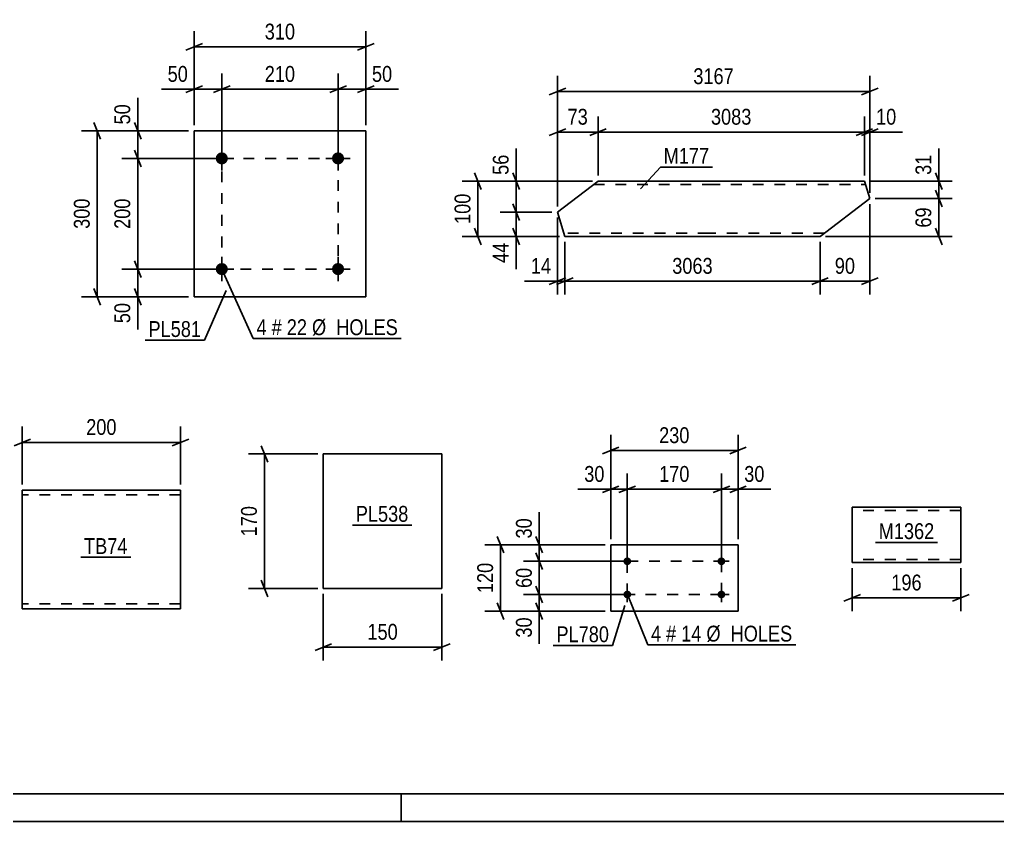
# Model space of a CAD drawing. Header units: millimetres. Extents: x 0 to 841, y 0 to 594.
# Drawn here: x 142.1 to 318.7, y 0 to 144.9 of the extents above; entities that cross this region are included whole.
import ezdxf

# ---------------------------------------------------------------- set-up
doc = ezdxf.new("R2010")
doc.units = ezdxf.units.MM
doc.linetypes.add('DXK_LINE_DOT2', pattern=[3.9198, 1.9599, -1.9599])
doc.styles.add('Arial Narrow', font='ARIALN.TTF', dxfattribs={"height": 0.2})

# ---------------------------------------------------------------- blocks, each defined once
blk = doc.blocks.new('Unknown-814748436-1133')
at = {"color": 5, "linetype": 'Continuous'}
for p, q in [((5, 5), (836, 5)), ((211, 0), (211, 5)), ((0, 0), (841, 0))]:
    blk.add_line(p, q, dxfattribs=at)
blk = doc.blocks.new('Part-814748436-11775 - 11774')
at = {"color": 2, "linetype": 'Continuous'}
for p, q in [((248.85, 50.01), (248.85, 38.01)), ((248.85, 50.01), (271.85, 50.01)), ((271.85, 50.01), (271.85, 38.01)), ((248.85, 38.01), (271.85, 38.01))]:
    blk.add_line(p, q, dxfattribs=at)
blk = doc.blocks.new('Bolt-814748436-11776 - 11774')
at = {"linetype": 'Continuous'}
for points in [[(251.85, 46.31, -1), (251.85, 47.71, -1)], [(268.85, 46.31, -1), (268.85, 47.71, -1)], [(251.85, 40.31, -1), (251.85, 41.71, -1)], [(268.85, 40.31, -1), (268.85, 41.71, -1)]]:
    blk.add_hatch(color=1, dxfattribs=at).paths.add_polyline_path(points)
at = {"color": 1, "linetype": 'Continuous'}
for p, q in [((251.85, 48.41), (251.85, 45.61)), ((268.85, 48.41), (268.85, 45.61)), ((253.25, 47.01), (250.45, 47.01)), ((270.25, 47.01), (267.45, 47.01)), ((251.85, 42.41), (251.85, 39.61)), ((268.85, 42.41), (268.85, 39.61)), ((253.25, 41.01), (250.45, 41.01)), ((270.25, 41.01), (267.45, 41.01))]:
    blk.add_line(p, q, dxfattribs=at)
blk = doc.blocks.new('Part-814748436-2172 - 2158')
at = {"color": 2, "linetype": 'Continuous'}
for p, q in [((196.94, 66.4), (196.94, 42.11)), ((196.94, 66.4), (218.36, 66.4)), ((218.36, 66.4), (218.36, 42.11)), ((196.94, 42.11), (218.36, 42.11))]:
    blk.add_line(p, q, dxfattribs=at)
blk = doc.blocks.new('Part-814748436-1372 - 1344')
at = {"color": 2, "linetype": 'Continuous'}
for p, q in [((239.22, 110.11), (246.56, 115.71)), ((266.56, 115.71), (246.56, 115.71)), ((294.67, 115.71), (266.66, 115.71)), ((295.65, 112.56), (294.67, 115.71)), ((286.66, 105.71), (295.65, 112.56)), ((240.59, 105.71), (239.22, 110.11)), ((266.56, 105.71), (240.59, 105.71)), ((286.66, 105.71), (266.66, 105.71))]:
    blk.add_line(p, q, dxfattribs=at)
at = {"color": 7, "linetype": 'DXK_LINE_DOT2'}
for p, q in [((245.77, 115.11), (266.56, 115.11)), ((266.66, 115.11), (294.86, 115.11)), ((266.56, 106.31), (240.4, 106.31)), ((287.45, 106.31), (266.66, 106.31))]:
    blk.add_line(p, q, dxfattribs=at)
blk = doc.blocks.new('Part-814748436-2130 - 2115')
at = {"color": 2, "linetype": 'Continuous'}
for p, q in [((142.57, 59.87), (142.57, 58.15)), ((171.14, 59.87), (142.57, 59.87)), ((171.14, 59.74), (171.14, 59.87)), ((171.14, 59.74), (171.14, 58.15)), ((142.57, 39.5), (142.57, 58.15)), ((171.14, 58.15), (171.14, 38.44)), ((142.57, 38.57), (142.57, 39.5)), ((142.57, 38.44), (142.57, 38.57)), ((171.14, 38.44), (142.57, 38.44))]:
    blk.add_line(p, q, dxfattribs=at)
at = {"color": 7, "linetype": 'DXK_LINE_DOT2'}
for p, q in [((171.14, 59.01), (142.57, 59.01)), ((171.14, 58.15), (171.14, 59.37)), ((142.57, 39.5), (142.57, 38.94)), ((142.57, 39.3), (142.57, 39.36)), ((171.14, 39.3), (142.57, 39.3)), ((171.14, 39.3), (171.14, 39.36))]:
    blk.add_line(p, q, dxfattribs=at)
blk = doc.blocks.new('Part-814748436-6465 - 6461')
at = {"color": 2, "linetype": 'Continuous'}
for p, q in [((312.09, 56.76), (292.48, 56.76)), ((292.48, 46.86), (292.48, 56.76)), ((312.09, 56.76), (312.09, 47.96)), ((312.09, 46.76), (312.09, 47.96)), ((292.48, 46.86), (292.48, 46.76)), ((292.48, 46.76), (312.09, 46.76))]:
    blk.add_line(p, q, dxfattribs=at)
at = {"color": 7, "linetype": 'DXK_LINE_DOT2'}
for p, q in [((312.09, 56.16), (292.48, 56.16)), ((312.09, 47.41), (312.09, 47.74)), ((292.48, 47.36), (292.48, 47.41)), ((312.09, 47.36), (292.48, 47.36)), ((312.09, 47.36), (312.09, 47.41))]:
    blk.add_line(p, q, dxfattribs=at)
blk = doc.blocks.new('Bolt-814748436-6515 - 6481')
at = {"linetype": 'Continuous'}
for points in [[(179.7, 119.81, -1), (177.5, 119.81, -1)], [(200.7, 119.81, -1), (198.5, 119.81, -1)]]:
    blk.add_hatch(color=1, dxfattribs=at).paths.add_polyline_path(points)
at = {"color": 1, "linetype": 'Continuous'}
for p, q in [((178.6, 122.01), (178.6, 117.61)), ((199.6, 122.01), (199.6, 117.61)), ((176.4, 119.81), (180.8, 119.81)), ((197.4, 119.81), (201.8, 119.81))]:
    blk.add_line(p, q, dxfattribs=at)
blk = doc.blocks.new('Bolt-814748436-6520 - 6481')
at = {"linetype": 'Continuous'}
for points in [[(179.7, 99.81, -1), (177.5, 99.81, -1)], [(200.7, 99.81, -1), (198.5, 99.81, -1)]]:
    blk.add_hatch(color=1, dxfattribs=at).paths.add_polyline_path(points)
at = {"color": 1, "linetype": 'Continuous'}
for p, q in [((178.6, 102.01), (178.6, 97.61)), ((199.6, 102.01), (199.6, 97.61)), ((176.4, 99.81), (180.8, 99.81)), ((197.4, 99.81), (201.8, 99.81))]:
    blk.add_line(p, q, dxfattribs=at)
blk = doc.blocks.new('Part-814748436-6525 - 6481')
at = {"color": 2, "linetype": 'Continuous'}
for p, q in [((204.6, 124.81), (173.6, 124.81)), ((173.6, 124.81), (173.6, 94.81)), ((204.6, 94.81), (204.6, 124.81)), ((173.6, 94.81), (204.6, 94.81))]:
    blk.add_line(p, q, dxfattribs=at)
blk = doc.blocks.new('Rectangle-814748436-17939 - 11774')
at = {"color": 1, "linetype": 'DXK_LINE_DOT2'}
blk.add_lwpolyline([(251.85, 47.01), (268.85, 47.01), (268.85, 41.01), (251.85, 41.01), (251.85, 47.01)], close=True, dxfattribs=at)
blk = doc.blocks.new('Rectangle-814748436-6634 - 6481')
at = {"color": 1, "linetype": 'DXK_LINE_DOT2'}
blk.add_lwpolyline([(178.6, 119.81), (199.6, 119.81), (199.6, 99.81), (178.6, 99.81), (178.6, 119.81)], close=True, dxfattribs=at)
blk = doc.blocks.new('StraightDimension-814748436-11780 - 11774')
at = {"color": 7, "linetype": 'Continuous'}
for p, q in [((235.35, 42.51), (236.55, 39.51)), ((250.85, 41.01), (233.1, 41.01)), ((235.95, 38.01), (235.95, 41.01)), ((236.55, 36.51), (235.35, 39.51)), ((247.85, 38.01), (233.1, 38.01))]:
    blk.add_line(p, q, dxfattribs=at)
at = {"color": 0}
blk.add_wipeout([(235.2, 37.48), (231, 37.48), (231, 32.62), (235.2, 32.62)], dxfattribs=at)
at = {"color": 7, "linetype": 'Continuous'}
blk.add_line((235.95, 38.01), (235.95, 32.1), dxfattribs=at)
blk.add_line((235.95, 38.01), (235.95, 32.1), dxfattribs=at)
at = {"color": 3, "style": 'Arial Narrow'}
blk.add_text('30', height=2.863, rotation=90.0002, dxfattribs=at).set_placement((234.6, 33.22))
blk = doc.blocks.new('StraightDimension-814748436-11778 - 11774')
at = {"color": 7, "linetype": 'Continuous'}
for p, q in [((235.35, 51.51), (236.55, 48.51)), ((247.85, 50.01), (233.1, 50.01)), ((235.95, 47.01), (235.95, 50.01)), ((236.55, 45.51), (235.35, 48.51)), ((250.85, 47.01), (233.1, 47.01))]:
    blk.add_line(p, q, dxfattribs=at)
at = {"color": 0}
blk.add_wipeout([(235.2, 55.39), (231, 55.39), (231, 50.53), (235.2, 50.53)], dxfattribs=at)
at = {"color": 7, "linetype": 'Continuous'}
blk.add_line((235.95, 50.01), (235.95, 55.91), dxfattribs=at)
blk.add_line((235.95, 50.01), (235.95, 55.91), dxfattribs=at)
at = {"color": 3, "style": 'Arial Narrow'}
blk.add_text('30', height=2.863, rotation=90.0002, dxfattribs=at).set_placement((234.6, 51.13))
blk = doc.blocks.new('StraightDimension-814748436-11779 - 11774')
at = {"color": 7, "linetype": 'Continuous'}
for p, q in [((235.35, 48.51), (236.55, 45.51)), ((250.85, 47.01), (233.1, 47.01)), ((235.95, 41.01), (235.95, 47.01)), ((236.55, 39.51), (235.35, 42.51)), ((250.85, 41.01), (233.1, 41.01))]:
    blk.add_line(p, q, dxfattribs=at)
at = {"color": 0}
blk.add_wipeout([(235.2, 46.43), (231, 46.43), (231, 41.58), (235.2, 41.58)], dxfattribs=at)
at = {"color": 3, "style": 'Arial Narrow'}
blk.add_text('60', height=2.863, rotation=90.0002, dxfattribs=at).set_placement((234.6, 42.18))
blk = doc.blocks.new('StraightDimension-814748436-11790 - 11774')
at = {"color": 7, "linetype": 'Continuous'}
for p, q in [((228.35, 51.51), (229.55, 48.51)), ((247.85, 50.01), (226.1, 50.01)), ((228.95, 38.01), (228.95, 50.01)), ((229.55, 36.51), (228.35, 39.51)), ((247.85, 38.01), (226.1, 38.01))]:
    blk.add_line(p, q, dxfattribs=at)
at = {"color": 0}
blk.add_wipeout([(228.2, 47.35), (224, 47.35), (224, 40.66), (228.2, 40.66)], dxfattribs=at)
at = {"color": 3, "style": 'Arial Narrow'}
blk.add_text('120', height=2.863, rotation=90.0002, dxfattribs=at).set_placement((227.6, 41.26))
blk = doc.blocks.new('StraightDimension-814748436-11794 - 11774')
at = {"color": 7, "linetype": 'Continuous'}
for p, q in [((268.85, 48.01), (268.85, 62.86)), ((271.85, 51.01), (271.85, 62.86)), ((267.35, 59.41), (270.35, 60.61)), ((273.35, 60.61), (270.35, 59.41)), ((268.85, 60.01), (271.85, 60.01))]:
    blk.add_line(p, q, dxfattribs=at)
at = {"color": 0}
blk.add_wipeout([(277.23, 60.76), (277.23, 64.96), (272.37, 64.96), (272.37, 60.76)], dxfattribs=at)
at = {"color": 7, "linetype": 'Continuous'}
blk.add_line((271.85, 60.01), (277.75, 60.01), dxfattribs=at)
blk.add_line((271.85, 60.01), (277.75, 60.01), dxfattribs=at)
at = {"color": 3, "style": 'Arial Narrow'}
blk.add_text('30', height=2.863, dxfattribs=at).set_placement((272.97, 61.36))
blk = doc.blocks.new('StraightDimension-814748436-11795 - 11774')
at = {"color": 7, "linetype": 'Continuous'}
for p, q in [((251.85, 48.01), (251.85, 62.86)), ((268.85, 48.01), (268.85, 62.86)), ((253.35, 60.61), (250.35, 59.41)), ((267.35, 59.41), (270.35, 60.61)), ((251.85, 60.01), (268.85, 60.01))]:
    blk.add_line(p, q, dxfattribs=at)
at = {"color": 0}
blk.add_wipeout([(263.69, 60.76), (263.69, 64.96), (257, 64.96), (257, 60.76)], dxfattribs=at)
at = {"color": 3, "style": 'Arial Narrow'}
blk.add_text('170', height=2.863, dxfattribs=at).set_placement((257.6, 61.36))
blk = doc.blocks.new('StraightDimension-814748436-11796 - 11774')
at = {"color": 7, "linetype": 'Continuous'}
for p, q in [((248.85, 51.01), (248.85, 62.86)), ((251.85, 48.01), (251.85, 62.86)), ((247.35, 59.41), (250.35, 60.61)), ((253.35, 60.61), (250.35, 59.41)), ((248.85, 60.01), (251.85, 60.01))]:
    blk.add_line(p, q, dxfattribs=at)
at = {"color": 0}
blk.add_wipeout([(248.32, 60.76), (248.32, 64.96), (243.47, 64.96), (243.47, 60.76)], dxfattribs=at)
at = {"color": 7, "linetype": 'Continuous'}
blk.add_line((248.85, 60.01), (242.94, 60.01), dxfattribs=at)
blk.add_line((248.85, 60.01), (242.94, 60.01), dxfattribs=at)
at = {"color": 3, "style": 'Arial Narrow'}
blk.add_text('30', height=2.863, dxfattribs=at).set_placement((244.07, 61.36))
blk = doc.blocks.new('StraightDimension-814748436-11806 - 11774')
at = {"color": 7, "linetype": 'Continuous'}
for p, q in [((248.85, 51.01), (248.85, 69.86)), ((271.85, 51.01), (271.85, 69.86)), ((250.35, 67.61), (247.35, 66.41)), ((270.35, 66.41), (273.35, 67.61)), ((248.85, 67.01), (271.85, 67.01))]:
    blk.add_line(p, q, dxfattribs=at)
at = {"color": 0}
blk.add_wipeout([(263.69, 67.76), (263.69, 71.96), (257, 71.96), (257, 67.76)], dxfattribs=at)
at = {"color": 3, "style": 'Arial Narrow'}
blk.add_text('230', height=2.863, dxfattribs=at).set_placement((257.6, 68.36))
blk = doc.blocks.new('StraightDimension-814748436-2174 - 2158')
at = {"color": 7, "linetype": 'Continuous'}
for p, q in [((196.94, 41.11), (196.94, 29.09)), ((218.36, 41.11), (218.36, 29.09)), ((198.44, 32.09), (195.44, 30.89)), ((216.86, 30.89), (219.86, 32.09)), ((196.94, 31.49), (218.36, 31.49))]:
    blk.add_line(p, q, dxfattribs=at)
at = {"color": 0}
blk.add_wipeout([(210.99, 32.24), (210.99, 36.44), (204.31, 36.44), (204.31, 32.24)], dxfattribs=at)
at = {"color": 3, "style": 'Arial Narrow'}
blk.add_text('150', height=2.863, dxfattribs=at).set_placement((204.91, 32.84))
blk = doc.blocks.new('StraightDimension-814748436-2185 - 2158')
at = {"color": 7, "linetype": 'Continuous'}
for p, q in [((186.89, 64.9), (185.69, 67.9)), ((195.94, 66.4), (183.44, 66.4)), ((186.29, 42.11), (186.29, 66.4)), ((185.69, 43.61), (186.89, 40.61)), ((195.94, 42.11), (183.44, 42.11))]:
    blk.add_line(p, q, dxfattribs=at)
at = {"color": 0}
blk.add_wipeout([(185.54, 57.6), (181.34, 57.6), (181.34, 50.91), (185.54, 50.91)], dxfattribs=at)
at = {"color": 3, "style": 'Arial Narrow'}
blk.add_text('170', height=2.863, rotation=90.0002, dxfattribs=at).set_placement((184.94, 51.51))
blk = doc.blocks.new('StraightDimension-814748436-1471 - 1344')
at = {"color": 7, "linetype": 'Continuous'}
for p, q in [((231.16, 111.61), (232.36, 108.61)), ((238.22, 110.11), (228.91, 110.11)), ((231.76, 105.71), (231.76, 110.11)), ((232.36, 104.21), (231.16, 107.21)), ((239.59, 105.71), (228.91, 105.71))]:
    blk.add_line(p, q, dxfattribs=at)
at = {"color": 0}
blk.add_wipeout([(231.01, 105.18), (226.81, 105.18), (226.81, 100.32), (231.01, 100.32)], dxfattribs=at)
at = {"color": 7, "linetype": 'Continuous'}
blk.add_line((231.76, 105.71), (231.76, 99.8), dxfattribs=at)
blk.add_line((231.76, 105.71), (231.76, 99.8), dxfattribs=at)
at = {"color": 3, "style": 'Arial Narrow'}
blk.add_text('44', height=2.863, rotation=90.0002, dxfattribs=at).set_placement((230.41, 100.92))
blk = doc.blocks.new('StraightDimension-814748436-1562 - 1344')
at = {"color": 7, "linetype": 'Continuous'}
for p, q in [((295.65, 111.56), (295.65, 95.21)), ((286.66, 104.71), (286.66, 95.21)), ((285.16, 97.01), (288.16, 98.21)), ((286.66, 97.61), (295.65, 97.61)), ((297.15, 98.21), (294.15, 97.01))]:
    blk.add_line(p, q, dxfattribs=at)
at = {"color": 0}
blk.add_wipeout([(293.58, 98.36), (293.58, 102.56), (288.73, 102.56), (288.73, 98.36)], dxfattribs=at)
at = {"color": 3, "style": 'Arial Narrow'}
blk.add_text('90', height=2.863, dxfattribs=at).set_placement((289.33, 98.96))
blk = doc.blocks.new('StraightDimension-814748436-1375 - 1344')
at = {"color": 7, "linetype": 'Continuous'}
for p, q in [((224.26, 117.21), (225.46, 114.21)), ((245.56, 115.71), (222.01, 115.71)), ((224.86, 105.71), (224.86, 115.71)), ((225.46, 104.21), (224.26, 107.21)), ((239.59, 105.71), (222.01, 105.71))]:
    blk.add_line(p, q, dxfattribs=at)
at = {"color": 0}
blk.add_wipeout([(224.11, 114.05), (219.91, 114.05), (219.91, 107.36), (224.11, 107.36)], dxfattribs=at)
at = {"color": 3, "style": 'Arial Narrow'}
blk.add_text('100', height=2.863, rotation=90.0002, dxfattribs=at).set_placement((223.51, 107.96))
blk = doc.blocks.new('StraightDimension-814748436-1418 - 1344')
at = {"color": 7, "linetype": 'Continuous'}
for p, q in [((307.51, 117.21), (308.71, 114.21)), ((295.67, 115.71), (310.51, 115.71)), ((308.11, 112.56), (308.11, 115.71)), ((308.71, 111.06), (307.51, 114.06)), ((296.65, 112.56), (310.51, 112.56))]:
    blk.add_line(p, q, dxfattribs=at)
at = {"color": 0}
blk.add_wipeout([(307.36, 121.09), (303.16, 121.09), (303.16, 116.23), (307.36, 116.23)], dxfattribs=at)
at = {"color": 7, "linetype": 'Continuous'}
blk.add_line((308.11, 115.71), (308.11, 121.61), dxfattribs=at)
blk.add_line((308.11, 115.71), (308.11, 121.61), dxfattribs=at)
at = {"color": 3, "style": 'Arial Narrow'}
blk.add_text('31', height=2.863, rotation=90.0002, dxfattribs=at).set_placement((306.76, 116.83))
blk = doc.blocks.new('StraightDimension-814748436-1446 - 1344')
at = {"color": 7, "linetype": 'Continuous'}
for p, q in [((307.51, 114.06), (308.71, 111.06)), ((296.65, 112.56), (310.51, 112.56)), ((308.11, 105.71), (308.11, 112.56)), ((308.71, 104.21), (307.51, 107.21)), ((287.66, 105.71), (310.51, 105.71))]:
    blk.add_line(p, q, dxfattribs=at)
at = {"color": 0}
blk.add_wipeout([(307.36, 111.56), (303.16, 111.56), (303.16, 106.7), (307.36, 106.7)], dxfattribs=at)
at = {"color": 3, "style": 'Arial Narrow'}
blk.add_text('69', height=2.863, rotation=90.0002, dxfattribs=at).set_placement((306.76, 107.3))
blk = doc.blocks.new('StraightDimension-814748436-1496 - 1344')
at = {"color": 7, "linetype": 'Continuous'}
for p, q in [((231.16, 117.21), (232.36, 114.21)), ((245.56, 115.71), (228.91, 115.71)), ((231.76, 110.11), (231.76, 115.71)), ((232.36, 108.61), (231.16, 111.61)), ((238.22, 110.11), (228.91, 110.11))]:
    blk.add_line(p, q, dxfattribs=at)
at = {"color": 0}
blk.add_wipeout([(231.01, 121.09), (226.81, 121.09), (226.81, 116.23), (231.01, 116.23)], dxfattribs=at)
at = {"color": 7, "linetype": 'Continuous'}
blk.add_line((231.76, 115.71), (231.76, 121.61), dxfattribs=at)
blk.add_line((231.76, 115.71), (231.76, 121.61), dxfattribs=at)
at = {"color": 3, "style": 'Arial Narrow'}
blk.add_text('56', height=2.863, rotation=90.0002, dxfattribs=at).set_placement((230.41, 116.83))
blk = doc.blocks.new('StraightDimension-814748436-1632 - 1344')
at = {"color": 7, "linetype": 'Continuous'}
for p, q in [((239.22, 111.11), (239.22, 127.4)), ((246.56, 116.71), (246.56, 127.4)), ((237.72, 123.95), (240.72, 125.15)), ((239.22, 124.55), (246.56, 124.55)), ((248.06, 125.15), (245.06, 123.95))]:
    blk.add_line(p, q, dxfattribs=at)
at = {"color": 0}
blk.add_wipeout([(245.32, 125.3), (245.32, 129.5), (240.46, 129.5), (240.46, 125.3)], dxfattribs=at)
at = {"color": 3, "style": 'Arial Narrow'}
blk.add_text('73', height=2.863, dxfattribs=at).set_placement((241.06, 125.9))
blk = doc.blocks.new('StraightDimension-814748436-1521 - 1344')
at = {"color": 7, "linetype": 'Continuous'}
for p, q in [((239.22, 109.11), (239.22, 95.21)), ((240.59, 104.71), (240.59, 95.21)), ((237.72, 97.01), (240.72, 98.21)), ((242.09, 98.21), (239.09, 97.01)), ((239.22, 97.61), (240.59, 97.61))]:
    blk.add_line(p, q, dxfattribs=at)
at = {"color": 0}
blk.add_wipeout([(238.69, 98.36), (238.69, 102.56), (233.83, 102.56), (233.83, 98.36)], dxfattribs=at)
at = {"color": 7, "linetype": 'Continuous'}
blk.add_line((239.22, 97.61), (233.31, 97.61), dxfattribs=at)
blk.add_line((239.22, 97.61), (233.31, 97.61), dxfattribs=at)
at = {"color": 3, "style": 'Arial Narrow'}
blk.add_text('14', height=2.863, dxfattribs=at).set_placement((234.43, 98.96))
blk = doc.blocks.new('StraightDimension-814748436-1538 - 1344')
at = {"color": 7, "linetype": 'Continuous'}
for p, q in [((240.59, 104.71), (240.59, 95.21)), ((286.66, 104.71), (286.66, 95.21)), ((242.09, 98.21), (239.09, 97.01)), ((240.59, 97.61), (286.66, 97.61)), ((285.16, 97.01), (288.16, 98.21))]:
    blk.add_line(p, q, dxfattribs=at)
at = {"color": 0}
blk.add_wipeout([(267.88, 98.36), (267.88, 102.56), (259.37, 102.56), (259.37, 98.36)], dxfattribs=at)
at = {"color": 3, "style": 'Arial Narrow'}
blk.add_text('3063', height=2.863, dxfattribs=at).set_placement((259.97, 98.96))
blk = doc.blocks.new('StraightDimension-814748436-1580 - 1344')
at = {"color": 7, "linetype": 'Continuous'}
for p, q in [((239.22, 111.11), (239.22, 134.73)), ((295.65, 113.56), (295.65, 134.73)), ((240.72, 132.48), (237.72, 131.28)), ((239.22, 131.88), (295.65, 131.88)), ((294.15, 131.28), (297.15, 132.48))]:
    blk.add_line(p, q, dxfattribs=at)
at = {"color": 0}
blk.add_wipeout([(271.69, 132.63), (271.69, 136.83), (263.18, 136.83), (263.18, 132.63)], dxfattribs=at)
at = {"color": 3, "style": 'Arial Narrow'}
blk.add_text('3167', height=2.863, dxfattribs=at).set_placement((263.78, 133.23))
blk = doc.blocks.new('StraightDimension-814748436-1591 - 1344')
at = {"color": 7, "linetype": 'Continuous'}
for p, q in [((294.67, 116.71), (294.67, 127.4)), ((295.65, 113.56), (295.65, 127.4)), ((293.17, 123.95), (296.17, 125.15)), ((297.15, 125.15), (294.15, 123.95)), ((294.67, 124.55), (295.65, 124.55))]:
    blk.add_line(p, q, dxfattribs=at)
at = {"color": 0}
blk.add_wipeout([(301.03, 125.3), (301.03, 129.5), (296.18, 129.5), (296.18, 125.3)], dxfattribs=at)
at = {"color": 7, "linetype": 'Continuous'}
blk.add_line((295.65, 124.55), (301.56, 124.55), dxfattribs=at)
blk.add_line((295.65, 124.55), (301.56, 124.55), dxfattribs=at)
at = {"color": 3, "style": 'Arial Narrow'}
blk.add_text('10', height=2.863, dxfattribs=at).set_placement((296.78, 125.9))
blk = doc.blocks.new('StraightDimension-814748436-1608 - 1344')
at = {"color": 7, "linetype": 'Continuous'}
for p, q in [((246.56, 116.71), (246.56, 127.4)), ((294.67, 116.71), (294.67, 127.4)), ((248.06, 125.15), (245.06, 123.95)), ((246.56, 124.55), (294.67, 124.55)), ((293.17, 123.95), (296.17, 125.15))]:
    blk.add_line(p, q, dxfattribs=at)
at = {"color": 0}
blk.add_wipeout([(274.87, 125.3), (274.87, 129.5), (266.36, 129.5), (266.36, 125.3)], dxfattribs=at)
at = {"color": 3, "style": 'Arial Narrow'}
blk.add_text('3083', height=2.863, dxfattribs=at).set_placement((266.96, 125.9))
blk = doc.blocks.new('StraightDimension-814748436-2143 - 2115')
at = {"color": 7, "linetype": 'Continuous'}
for p, q in [((142.57, 60.87), (142.57, 71.34)), ((171.14, 60.87), (171.14, 71.34)), ((144.07, 69.09), (141.07, 67.89)), ((169.64, 67.89), (172.64, 69.09)), ((142.57, 68.49), (171.14, 68.49))]:
    blk.add_line(p, q, dxfattribs=at)
at = {"color": 0}
blk.add_wipeout([(160.2, 69.24), (160.2, 73.44), (153.51, 73.44), (153.51, 69.24)], dxfattribs=at)
at = {"color": 3, "style": 'Arial Narrow'}
blk.add_text('200', height=2.863, dxfattribs=at).set_placement((154.11, 69.84))
blk = doc.blocks.new('StraightDimension-814748436-6467 - 6461')
at = {"color": 7, "linetype": 'Continuous'}
for p, q in [((292.48, 45.76), (292.48, 37.99)), ((312.09, 45.76), (312.09, 37.99)), ((293.98, 40.99), (290.98, 39.79)), ((310.59, 39.79), (313.59, 40.99)), ((292.48, 40.39), (312.09, 40.39))]:
    blk.add_line(p, q, dxfattribs=at)
at = {"color": 0}
blk.add_wipeout([(305.63, 41.14), (305.63, 45.34), (298.94, 45.34), (298.94, 41.14)], dxfattribs=at)
at = {"color": 3, "style": 'Arial Narrow'}
blk.add_text('196', height=2.863, dxfattribs=at).set_placement((299.54, 41.74))
blk = doc.blocks.new('StraightDimension-814748436-6570 - 6481')
at = {"color": 7, "linetype": 'Continuous'}
for p, q in [((156.69, 123.31), (155.49, 126.31)), ((172.6, 124.81), (153.24, 124.81)), ((156.09, 94.81), (156.09, 124.81)), ((155.49, 96.31), (156.69, 93.31)), ((172.6, 94.81), (153.24, 94.81))]:
    blk.add_line(p, q, dxfattribs=at)
at = {"color": 0}
blk.add_wipeout([(155.34, 113.16), (151.14, 113.16), (151.14, 106.47), (155.34, 106.47)], dxfattribs=at)
at = {"color": 3, "style": 'Arial Narrow'}
blk.add_text('300', height=2.863, rotation=90.0002, dxfattribs=at).set_placement((154.74, 107.07))
blk = doc.blocks.new('StraightDimension-814748436-6527 - 6481')
at = {"color": 7, "linetype": 'Continuous'}
for p, q in [((162.81, 101.31), (164.01, 98.31)), ((177.6, 99.81), (160.56, 99.81)), ((163.41, 94.81), (163.41, 99.81)), ((164.01, 93.31), (162.81, 96.31)), ((172.6, 94.81), (160.56, 94.81))]:
    blk.add_line(p, q, dxfattribs=at)
at = {"color": 0}
blk.add_wipeout([(162.66, 94.29), (158.46, 94.29), (158.46, 89.43), (162.66, 89.43)], dxfattribs=at)
at = {"color": 7, "linetype": 'Continuous'}
blk.add_line((163.41, 94.81), (163.41, 88.91), dxfattribs=at)
blk.add_line((163.41, 94.81), (163.41, 88.91), dxfattribs=at)
at = {"color": 3, "style": 'Arial Narrow'}
blk.add_text('50', height=2.863, rotation=90.0002, dxfattribs=at).set_placement((162.06, 90.03))
blk = doc.blocks.new('StraightDimension-814748436-6540 - 6481')
at = {"color": 7, "linetype": 'Continuous'}
for p, q in [((164.01, 118.31), (162.81, 121.31)), ((177.6, 119.81), (160.56, 119.81)), ((163.41, 99.81), (163.41, 119.81)), ((162.81, 101.31), (164.01, 98.31)), ((177.6, 99.81), (160.56, 99.81))]:
    blk.add_line(p, q, dxfattribs=at)
at = {"color": 0}
blk.add_wipeout([(162.66, 113.16), (158.46, 113.16), (158.46, 106.47), (162.66, 106.47)], dxfattribs=at)
at = {"color": 3, "style": 'Arial Narrow'}
blk.add_text('200', height=2.863, rotation=90.0002, dxfattribs=at).set_placement((162.06, 107.07))
blk = doc.blocks.new('StraightDimension-814748436-6556 - 6481')
at = {"color": 7, "linetype": 'Continuous'}
for p, q in [((162.81, 126.31), (164.01, 123.31)), ((172.6, 124.81), (160.56, 124.81)), ((163.41, 119.81), (163.41, 124.81)), ((164.01, 118.31), (162.81, 121.31)), ((177.6, 119.81), (160.56, 119.81))]:
    blk.add_line(p, q, dxfattribs=at)
at = {"color": 0}
blk.add_wipeout([(162.66, 130.19), (158.46, 130.19), (158.46, 125.34), (162.66, 125.34)], dxfattribs=at)
at = {"color": 7, "linetype": 'Continuous'}
blk.add_line((163.41, 124.81), (163.41, 130.72), dxfattribs=at)
blk.add_line((163.41, 124.81), (163.41, 130.72), dxfattribs=at)
at = {"color": 3, "style": 'Arial Narrow'}
blk.add_text('50', height=2.863, rotation=90.0002, dxfattribs=at).set_placement((162.06, 125.94))
blk = doc.blocks.new('StraightDimension-814748436-6581 - 6481')
at = {"color": 7, "linetype": 'Continuous'}
for p, q in [((173.6, 125.81), (173.6, 142.79)), ((204.6, 125.81), (204.6, 142.79)), ((175.1, 140.54), (172.1, 139.34)), ((173.6, 139.94), (204.6, 139.94)), ((203.1, 139.34), (206.1, 140.54))]:
    blk.add_line(p, q, dxfattribs=at)
at = {"color": 0}
blk.add_wipeout([(192.45, 140.69), (192.45, 144.89), (185.76, 144.89), (185.76, 140.69)], dxfattribs=at)
at = {"color": 3, "style": 'Arial Narrow'}
blk.add_text('310', height=2.863, dxfattribs=at).set_placement((186.36, 141.29))
blk = doc.blocks.new('StraightDimension-814748436-6592 - 6481')
at = {"color": 7, "linetype": 'Continuous'}
for p, q in [((199.6, 120.81), (199.6, 135.14)), ((204.6, 125.81), (204.6, 135.14)), ((198.1, 131.69), (201.1, 132.89)), ((206.1, 132.89), (203.1, 131.69)), ((199.6, 132.29), (204.6, 132.29))]:
    blk.add_line(p, q, dxfattribs=at)
at = {"color": 0}
blk.add_wipeout([(209.99, 133.04), (209.99, 137.24), (205.13, 137.24), (205.13, 133.04)], dxfattribs=at)
at = {"color": 7, "linetype": 'Continuous'}
blk.add_line((204.6, 132.29), (210.51, 132.29), dxfattribs=at)
blk.add_line((204.6, 132.29), (210.51, 132.29), dxfattribs=at)
at = {"color": 3, "style": 'Arial Narrow'}
blk.add_text('50', height=2.863, dxfattribs=at).set_placement((205.73, 133.64))
blk = doc.blocks.new('StraightDimension-814748436-6605 - 6481')
at = {"color": 7, "linetype": 'Continuous'}
for p, q in [((178.6, 120.81), (178.6, 135.14)), ((199.6, 120.81), (199.6, 135.14)), ((180.1, 132.89), (177.1, 131.69)), ((198.1, 131.69), (201.1, 132.89)), ((178.6, 132.29), (199.6, 132.29))]:
    blk.add_line(p, q, dxfattribs=at)
at = {"color": 0}
blk.add_wipeout([(192.45, 133.04), (192.45, 137.24), (185.76, 137.24), (185.76, 133.04)], dxfattribs=at)
at = {"color": 3, "style": 'Arial Narrow'}
blk.add_text('210', height=2.863, dxfattribs=at).set_placement((186.36, 133.64))
blk = doc.blocks.new('StraightDimension-814748436-6621 - 6481')
at = {"color": 7, "linetype": 'Continuous'}
for p, q in [((173.6, 125.81), (173.6, 135.14)), ((178.6, 120.81), (178.6, 135.14)), ((172.1, 131.69), (175.1, 132.89)), ((180.1, 132.89), (177.1, 131.69)), ((173.6, 132.29), (178.6, 132.29))]:
    blk.add_line(p, q, dxfattribs=at)
at = {"color": 0}
blk.add_wipeout([(173.08, 133.04), (173.08, 137.24), (168.22, 137.24), (168.22, 133.04)], dxfattribs=at)
at = {"color": 7, "linetype": 'Continuous'}
blk.add_line((173.6, 132.29), (167.7, 132.29), dxfattribs=at)
blk.add_line((173.6, 132.29), (167.7, 132.29), dxfattribs=at)
at = {"color": 3, "style": 'Arial Narrow'}
blk.add_text('50', height=2.863, dxfattribs=at).set_placement((168.82, 133.64))
blk = doc.blocks.new('Mark-814748436-11809 - 11774')
at = {"color": 0}
blk.add_wipeout([(248.55, 32.39), (248.55, 35.39), (239.05, 35.39), (239.05, 32.39)], dxfattribs=at)
blk.add_wipeout([(248.55, 32.39), (248.55, 35.39), (239.05, 35.39), (239.05, 32.39)], dxfattribs=at)
at = {"color": 30, "linetype": 'Continuous'}
for p in [(251.42, 38.99), (238.45, 31.79)]:
    blk.add_line(p, (249.15, 31.79), dxfattribs=at)
at = {"color": 3, "style": 'Arial Narrow'}
blk.add_text('PL780', height=2.863, dxfattribs=at).set_placement((239.05, 32.39))
blk = doc.blocks.new('Mark-814748436-17949 - 11774')
at = {"color": 0}
for points in [[(257.95, 32.51), (257.95, 35.51), (256.13, 35.51), (256.13, 32.51)], [(260.68, 32.51), (260.68, 35.51), (258.85, 35.51), (258.85, 32.51)], [(265.24, 32.51), (265.24, 35.51), (261.58, 35.51), (261.58, 32.51)], [(281.67, 32.51), (281.67, 35.51), (266.14, 35.51), (266.14, 32.51)]]:
    blk.add_wipeout(points, dxfattribs=at)
for points in [[(257.95, 32.51), (257.95, 35.51), (256.13, 35.51), (256.13, 32.51)], [(260.68, 32.51), (260.68, 35.51), (258.85, 35.51), (258.85, 32.51)], [(265.24, 32.51), (265.24, 35.51), (261.58, 35.51), (261.58, 32.51)], [(281.67, 32.51), (281.67, 35.51), (266.14, 35.51), (266.14, 32.51)]]:
    blk.add_wipeout(points, dxfattribs=at)
at = {"color": 7, "linetype": 'Continuous'}
for p, q in [((251.74, 41.28), (255.53, 31.91)), ((255.53, 31.91), (282.27, 31.91))]:
    blk.add_line(p, q, dxfattribs=at)
at = {"color": 3, "style": 'Arial Narrow'}
for s, height, p in [('4', 2.86, (256.13, 32.51)), ('#', 2.86, (258.85, 32.51)), ('14', 2.863, (261.58, 32.51)), ('Ø  HOLES', 2.863, (266.14, 32.51))]:
    blk.add_text(s, height=height, dxfattribs=at).set_placement(p)
blk = doc.blocks.new('Mark-814748436-2170 - 2158')
at = {"color": 0}
blk.add_wipeout([(212.31, 54.15), (212.31, 57.15), (202.81, 57.15), (202.81, 54.15)], dxfattribs=at)
blk.add_wipeout([(212.31, 54.15), (212.31, 57.15), (202.81, 57.15), (202.81, 54.15)], dxfattribs=at)
at = {"color": 30, "linetype": 'Continuous'}
blk.add_line((202.21, 53.55), (212.91, 53.55), dxfattribs=at)
at = {"color": 3, "style": 'Arial Narrow'}
blk.add_text('PL538', height=2.863, dxfattribs=at).set_placement((202.81, 54.15))
blk = doc.blocks.new('Mark-814748436-1367 - 1344')
at = {"color": 0}
blk.add_wipeout([(266.64, 118.84), (266.64, 121.84), (258.42, 121.84), (258.42, 118.84)], dxfattribs=at)
blk.add_wipeout([(266.64, 118.84), (266.64, 121.84), (258.42, 121.84), (258.42, 118.84)], dxfattribs=at)
at = {"color": 30, "linetype": 'Continuous'}
for p, q in [((254.24, 114.31), (257.82, 118.24)), ((257.82, 118.24), (267.24, 118.24))]:
    blk.add_line(p, q, dxfattribs=at)
at = {"color": 3, "style": 'Arial Narrow'}
blk.add_text('M177', height=2.863, dxfattribs=at).set_placement((258.42, 118.84))
blk = doc.blocks.new('Mark-814748436-2128 - 2115')
at = {"color": 0}
blk.add_wipeout([(161.58, 48.33), (161.58, 51.33), (153.72, 51.33), (153.72, 48.33)], dxfattribs=at)
blk.add_wipeout([(161.58, 48.33), (161.58, 51.33), (153.72, 51.33), (153.72, 48.33)], dxfattribs=at)
at = {"color": 30, "linetype": 'Continuous'}
blk.add_line((153.12, 47.73), (162.18, 47.73), dxfattribs=at)
at = {"color": 3, "style": 'Arial Narrow'}
blk.add_text('TB74', height=2.863, dxfattribs=at).set_placement((153.72, 48.33))
blk = doc.blocks.new('Mark-814748436-6463 - 6461')
at = {"color": 0}
blk.add_wipeout([(307.31, 51.02), (307.31, 54.02), (297.26, 54.02), (297.26, 51.02)], dxfattribs=at)
blk.add_wipeout([(307.31, 51.02), (307.31, 54.02), (297.26, 54.02), (297.26, 51.02)], dxfattribs=at)
at = {"color": 30, "linetype": 'Continuous'}
blk.add_line((296.66, 50.42), (307.91, 50.42), dxfattribs=at)
at = {"color": 3, "style": 'Arial Narrow'}
blk.add_text('M1362', height=2.863, dxfattribs=at).set_placement((297.26, 51.02))
blk = doc.blocks.new('Mark-814748436-6521 - 6481')
at = {"color": 0}
blk.add_wipeout([(174.86, 87.54), (174.86, 90.54), (165.36, 90.54), (165.36, 87.54)], dxfattribs=at)
blk.add_wipeout([(174.86, 87.54), (174.86, 90.54), (165.36, 90.54), (165.36, 87.54)], dxfattribs=at)
at = {"color": 30, "linetype": 'Continuous'}
for p in [(179.38, 95.96), (164.76, 86.94)]:
    blk.add_line(p, (175.46, 86.94), dxfattribs=at)
at = {"color": 3, "style": 'Arial Narrow'}
blk.add_text('PL581', height=2.863, dxfattribs=at).set_placement((165.36, 87.54))
blk = doc.blocks.new('MarkSet-814748436-6681 - 6481')
at = {"color": 0}
for points in [[(186.71, 87.87), (186.71, 90.87), (184.88, 90.87), (184.88, 87.87)], [(189.44, 87.87), (189.44, 90.87), (187.61, 90.87), (187.61, 87.87)], [(194, 87.87), (194, 90.87), (190.34, 90.87), (190.34, 87.87)], [(210.42, 87.87), (210.42, 90.87), (194.9, 90.87), (194.9, 87.87)]]:
    blk.add_wipeout(points, dxfattribs=at)
for points in [[(186.71, 87.87), (186.71, 90.87), (184.88, 90.87), (184.88, 87.87)], [(189.44, 87.87), (189.44, 90.87), (187.61, 90.87), (187.61, 87.87)], [(194, 87.87), (194, 90.87), (190.34, 90.87), (190.34, 87.87)], [(210.42, 87.87), (210.42, 90.87), (194.9, 90.87), (194.9, 87.87)]]:
    blk.add_wipeout(points, dxfattribs=at)
at = {"color": 7, "linetype": 'Continuous'}
for p, q in [((178.6, 99.81), (184.28, 87.27)), ((184.28, 87.27), (211.02, 87.27))]:
    blk.add_line(p, q, dxfattribs=at)
at = {"color": 3, "style": 'Arial Narrow'}
for s, height, p in [('4', 2.86, (184.88, 87.87)), ('#', 2.86, (187.61, 87.87)), ('22', 2.863, (190.34, 87.87)), ('Ø  HOLES', 2.863, (194.9, 87.87))]:
    blk.add_text(s, height=height, dxfattribs=at).set_placement(p)

msp = doc.modelspace()

# ---------------------------------------------------------------- block references
for name in ['Unknown-814748436-1133', 'Part-814748436-6525 - 6481', 'Bolt-814748436-6515 - 6481', 'Rectangle-814748436-6634 - 6481', 'Part-814748436-1372 - 1344', 'Bolt-814748436-6520 - 6481', 'Part-814748436-2172 - 2158', 'Part-814748436-2130 - 2115', 'Part-814748436-6465 - 6461', 'Part-814748436-11775 - 11774', 'Bolt-814748436-11776 - 11774', 'Rectangle-814748436-17939 - 11774']:
    msp.add_blockref(name, (0, 0))

# ---------------------------------------------------------------- next in the draw order: block references
for name in ['StraightDimension-814748436-6570 - 6481', 'StraightDimension-814748436-1471 - 1344', 'StraightDimension-814748436-1562 - 1344', 'StraightDimension-814748436-2143 - 2115', 'StraightDimension-814748436-11794 - 11774', 'Mark-814748436-2170 - 2158', 'StraightDimension-814748436-11778 - 11774', 'Mark-814748436-6463 - 6461', 'Mark-814748436-2128 - 2115', 'StraightDimension-814748436-6467 - 6461', 'StraightDimension-814748436-11780 - 11774', 'StraightDimension-814748436-2174 - 2158']:
    msp.add_blockref(name, (0, 0))

# ---------------------------------------------------------------- next in the draw order: block references
for name in ['StraightDimension-814748436-1418 - 1344', 'StraightDimension-814748436-1375 - 1344', 'StraightDimension-814748436-6527 - 6481', 'StraightDimension-814748436-2185 - 2158', 'StraightDimension-814748436-11779 - 11774']:
    msp.add_blockref(name, (0, 0))

# ---------------------------------------------------------------- next in the draw order: block references
for name in ['StraightDimension-814748436-6540 - 6481', 'StraightDimension-814748436-1496 - 1344', 'StraightDimension-814748436-1446 - 1344', 'Mark-814748436-6521 - 6481', 'StraightDimension-814748436-11795 - 11774', 'StraightDimension-814748436-11790 - 11774']:
    msp.add_blockref(name, (0, 0))

# ---------------------------------------------------------------- next in the draw order: block references
for name in ['StraightDimension-814748436-6556 - 6481', 'StraightDimension-814748436-1632 - 1344', 'StraightDimension-814748436-1521 - 1344', 'MarkSet-814748436-6681 - 6481', 'StraightDimension-814748436-11796 - 11774', 'Mark-814748436-11809 - 11774']:
    msp.add_blockref(name, (0, 0))

# ---------------------------------------------------------------- next in the draw order: block references
for name in ['StraightDimension-814748436-6581 - 6481', 'StraightDimension-814748436-1580 - 1344', 'StraightDimension-814748436-1538 - 1344', 'StraightDimension-814748436-11806 - 11774', 'Mark-814748436-17949 - 11774']:
    msp.add_blockref(name, (0, 0))

# ---------------------------------------------------------------- next in the draw order: block references
for name in ['StraightDimension-814748436-6592 - 6481', 'StraightDimension-814748436-1591 - 1344']:
    msp.add_blockref(name, (0, 0))

# ---------------------------------------------------------------- next in the draw order: block references
for name in ['StraightDimension-814748436-6605 - 6481', 'StraightDimension-814748436-1608 - 1344']:
    msp.add_blockref(name, (0, 0))

# ---------------------------------------------------------------- next in the draw order: block references
for name in ['StraightDimension-814748436-6621 - 6481', 'Mark-814748436-1367 - 1344']:
    msp.add_blockref(name, (0, 0))

doc.saveas('drawing.dxf')
